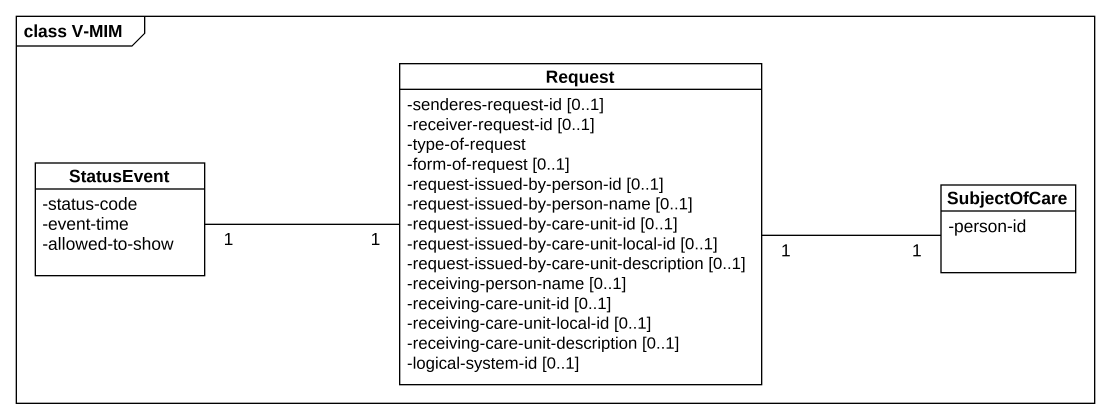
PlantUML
@startuml
mainframe class V-MIM
hide circle
hide empty members
skinparam classAttributeIconSize 0
class Request {
  -senderes-request-id [0..1]
  -receiver-request-id [0..1]
  -type-of-request
  -form-of-request [0..1]
  -request-issued-by-person-id [0..1]
  -request-issued-by-person-name [0..1]
  -request-issued-by-care-unit-id [0..1]
  -request-issued-by-care-unit-local-id [0..1]
  -request-issued-by-care-unit-description [0..1]
  -receiving-person-name [0..1]
  -receiving-care-unit-id [0..1]
  -receiving-care-unit-local-id [0..1]
  -receiving-care-unit-description [0..1]
  -logical-system-id [0..1]
}
class StatusEvent {
  -status-code
  -event-time
  -allowed-to-show
}
class SubjectOfCare {
  -person-id
}
Request "1" -right- "1" SubjectOfCare
StatusEvent "1" -right- "1" Request
@enduml
